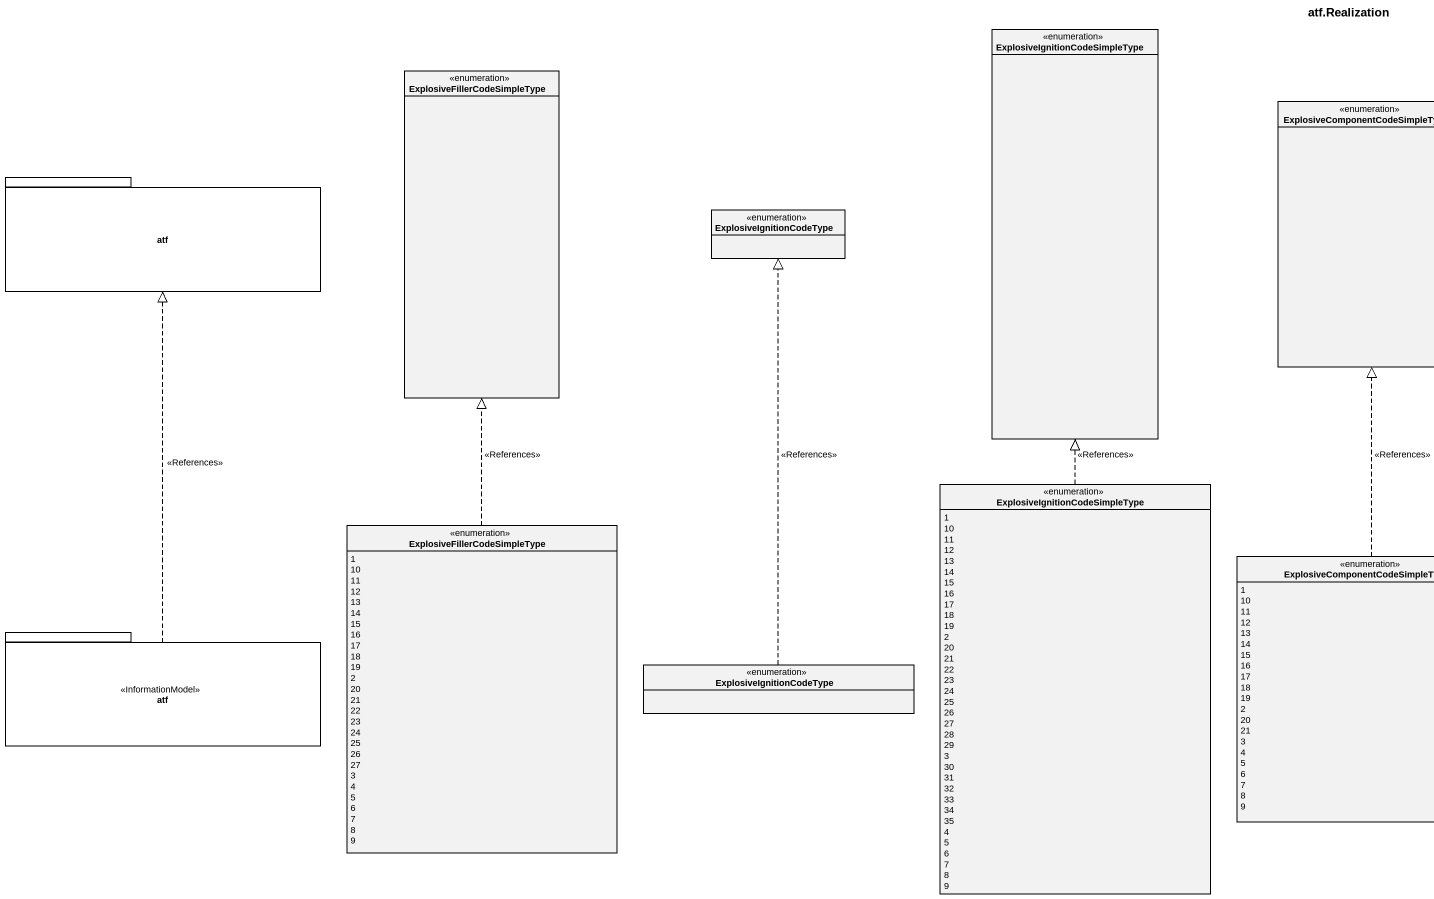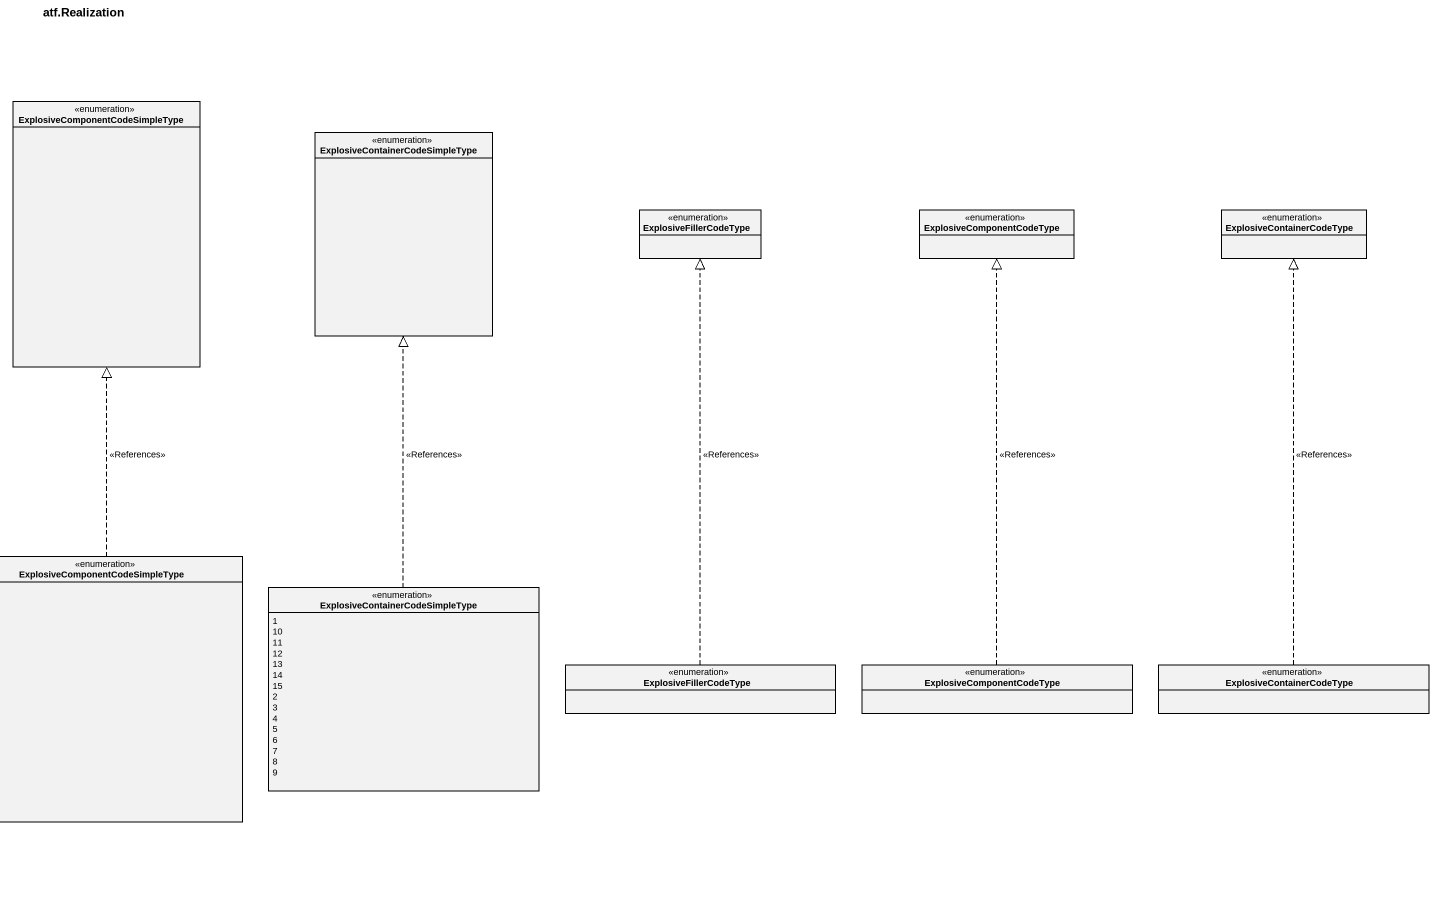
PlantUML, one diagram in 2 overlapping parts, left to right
@startuml
title atf.Realization
hide circle
hide empty members
enum "ExplosiveIgnitionCodeSimpleType" as ExplosiveIgnitionCodeSimpleT
enum "ExplosiveFillerCodeSimpleType" as ExplosiveFillerCodeSimpleTyp
enum "ExplosiveComponentCodeSimpleType" as ExplosiveComponentCodeSimple
enum "ExplosiveContainerCodeSimpleType" as ExplosiveContainerCodeSimple
package atf {
}
enum ExplosiveIgnitionCodeType
enum ExplosiveFillerCodeType
enum ExplosiveComponentCodeType
enum ExplosiveContainerCodeType
enum "ExplosiveIgnitionCodeSimpleType" as ExplosiveIgnitionCodeSimpleT_2 {
  1
  10
  11
  12
  13
  14
  15
  16
  17
  18
  19
  2
  20
  21
  22
  23
  24
  25
  26
  27
  28
  29
  3
  30
  31
  32
  33
  34
  35
  4
  5
  6
  7
  8
  9
}
enum "ExplosiveFillerCodeSimpleType" as ExplosiveFillerCodeSimpleTyp_2 {
  1
  10
  11
  12
  13
  14
  15
  16
  17
  18
  19
  2
  20
  21
  22
  23
  24
  25
  26
  27
  3
  4
  5
  6
  7
  8
  9
}
enum "ExplosiveComponentCodeSimpleType" as ExplosiveComponentCodeSimple_2 {
  1
  10
  11
  12
  13
  14
  15
  16
  17
  18
  19
  2
  20
  21
  3
  4
  5
  6
  7
  8
  9
}
enum "ExplosiveContainerCodeSimpleType" as ExplosiveContainerCodeSimple_2 {
  1
  10
  11
  12
  13
  14
  15
  2
  3
  4
  5
  6
  7
  8
  9
}
package "atf" as atf_2 <<InformationModel>> {
}
enum "ExplosiveIgnitionCodeType" as ExplosiveIgnitionCodeType_2
enum "ExplosiveFillerCodeType" as ExplosiveFillerCodeType_2
enum "ExplosiveComponentCodeType" as ExplosiveComponentCodeType_2
enum "ExplosiveContainerCodeType" as ExplosiveContainerCodeType_2
ExplosiveIgnitionCodeSimpleT_2 .up.|> ExplosiveIgnitionCodeSimpleT : <<References>>
ExplosiveFillerCodeSimpleTyp_2 .up.|> ExplosiveFillerCodeSimpleTyp : <<References>>
ExplosiveComponentCodeSimple_2 .up.|> ExplosiveComponentCodeSimple : <<References>>
ExplosiveContainerCodeSimple_2 .up.|> ExplosiveContainerCodeSimple : <<References>>
atf_2 .up.|> atf : <<References>>
ExplosiveIgnitionCodeType_2 .up.|> ExplosiveIgnitionCodeType : <<References>>
ExplosiveFillerCodeType_2 .up.|> ExplosiveFillerCodeType : <<References>>
ExplosiveComponentCodeType_2 .up.|> ExplosiveComponentCodeType : <<References>>
ExplosiveContainerCodeType_2 .up.|> ExplosiveContainerCodeType : <<References>>
@enduml
